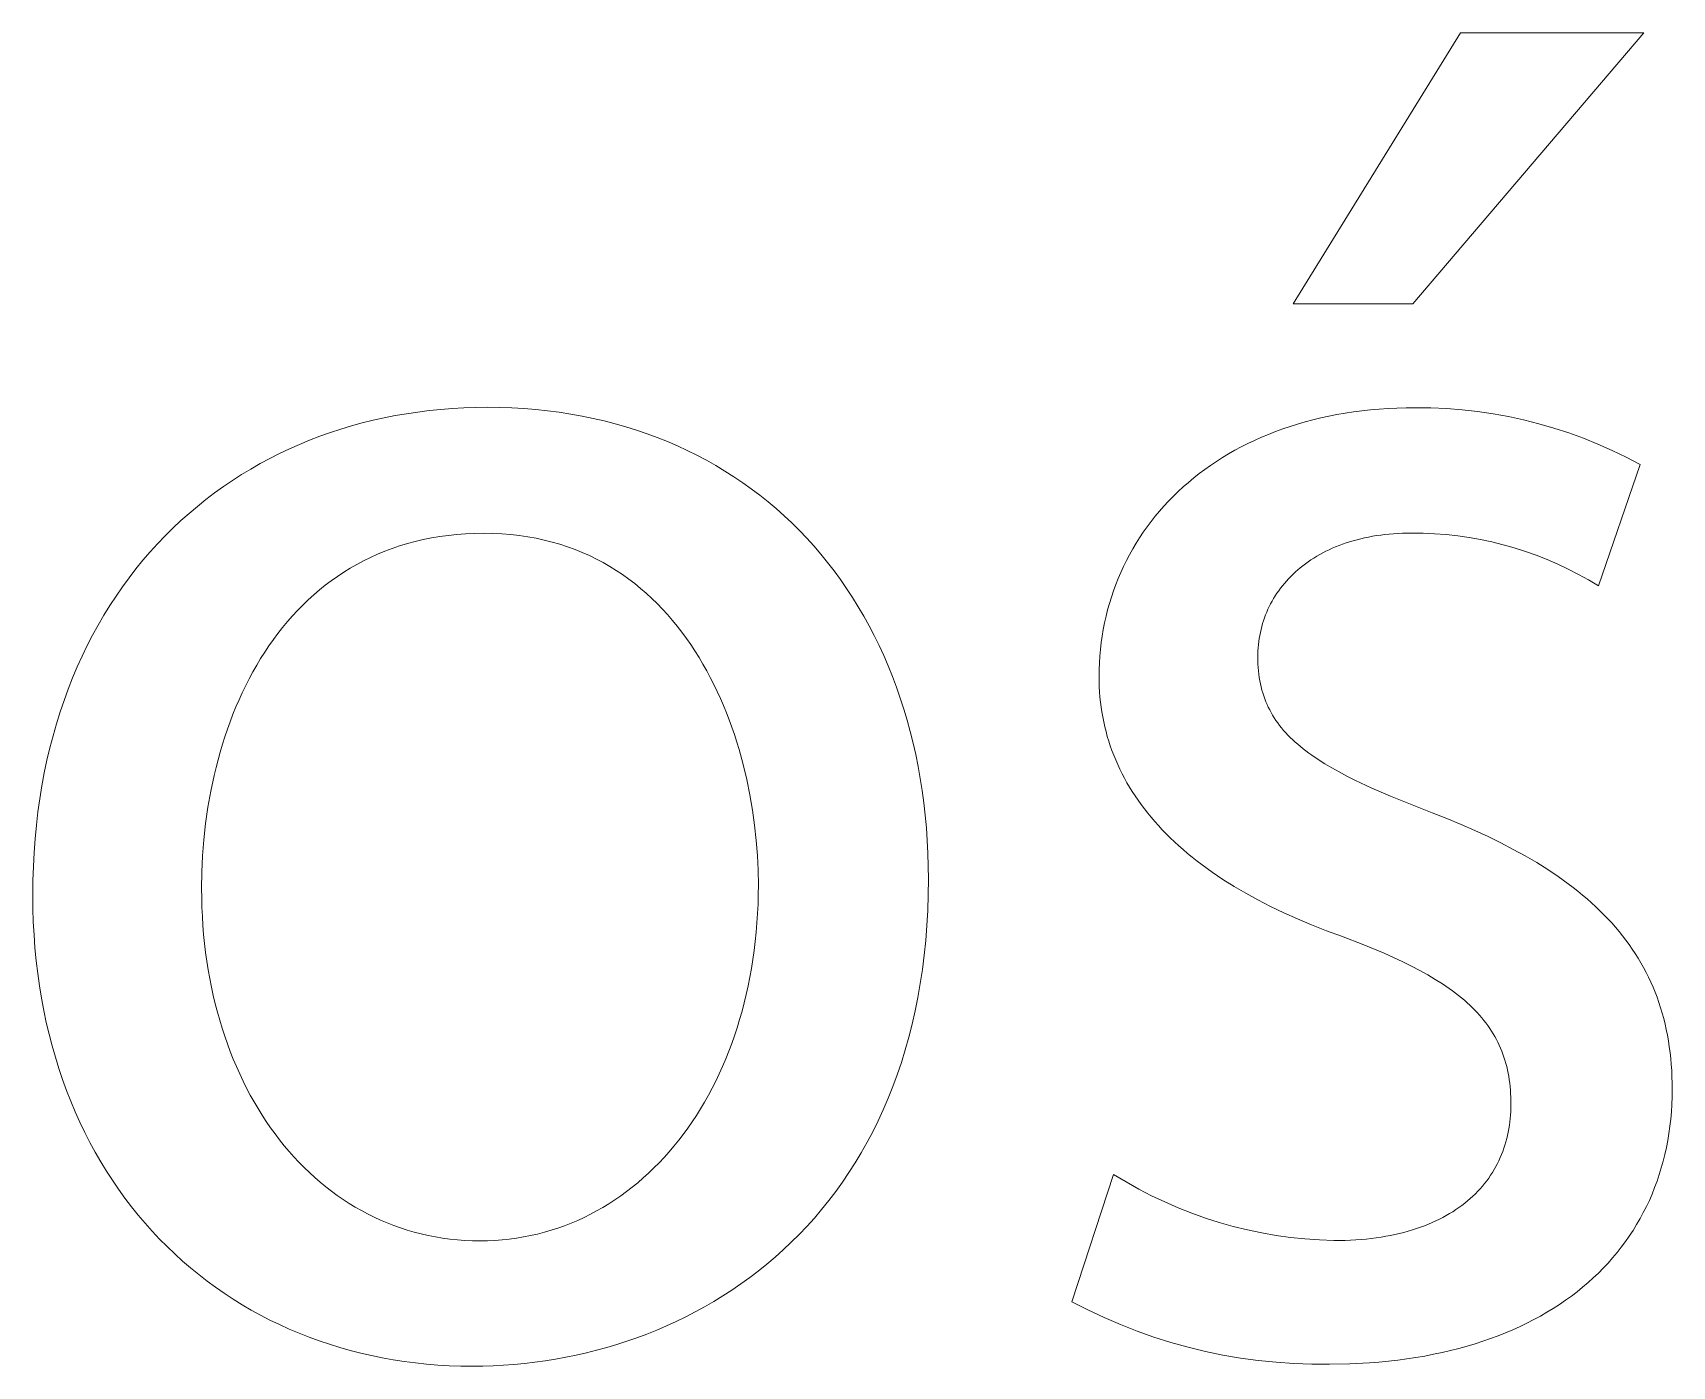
# Model space of a CAD drawing. Header units: millimetres. Extents: x -2163 to 4354, y -841 to 3711.
# Drawn here: x 2717 to 2773.5, y -732.8 to -686.9 of the extents above; entities that cross this region are included whole.
import ezdxf

# ---------------------------------------------------------------- set-up
doc = ezdxf.new("R2010")
doc.units = ezdxf.units.MM
doc.header["$MEASUREMENT"] = 0
doc.layers.add('Domyślny', color=7, linetype='Continuous', true_color=0x000000)

msp = doc.modelspace()

# ---------------------------------------------------------------- linework, layer by layer
at = {"layer": 'Domyślny', "color": 18, "lineweight": 15, "true_color": 0x000000}
for p, q in [((2760.428, -696.237), (2766.2, -686.906)), ((2772.515, -686.906), (2764.551, -696.237)), ((2766.2, -686.906), (2772.515, -686.906)), ((2764.551, -696.237), (2760.428, -696.237)), ((2731.06, -699.877), (2731.459, -699.845)), ((2731.459, -699.845), (2731.861, -699.823)), ((2731.861, -699.823), (2732.266, -699.809)), ((2732.266, -699.809), (2732.674, -699.805)), ((2732.674, -699.805), (2733.097, -699.809)), ((2733.097, -699.809), (2733.515, -699.824)), ((2733.515, -699.824), (2733.929, -699.848)), ((2733.929, -699.848), (2734.339, -699.881)), ((2763.396, -699.866), (2763.7, -699.845)), ((2763.7, -699.845), (2764.009, -699.83)), ((2764.009, -699.83), (2764.321, -699.821)), ((2764.321, -699.821), (2764.638, -699.818)), ((2764.638, -699.818), (2765.176, -699.824)), ((2765.176, -699.824), (2765.714, -699.848)), ((2727.988, -700.447), (2728.36, -700.345)), ((2728.36, -700.345), (2728.735, -700.252)), ((2728.735, -700.252), (2729.113, -700.168)), ((2729.113, -700.168), (2729.496, -700.092)), ((2729.496, -700.092), (2729.882, -700.025)), ((2729.882, -700.025), (2730.271, -699.967)), ((2730.271, -699.967), (2730.664, -699.917)), ((2730.664, -699.917), (2731.06, -699.877)), ((2734.339, -699.881), (2734.744, -699.924)), ((2734.744, -699.924), (2735.144, -699.976)), ((2735.144, -699.976), (2735.54, -700.037)), ((2735.54, -700.037), (2735.931, -700.107)), ((2735.931, -700.107), (2736.316, -700.186)), ((2736.316, -700.186), (2736.697, -700.274)), ((2736.697, -700.274), (2737.073, -700.371)), ((2737.073, -700.371), (2737.444, -700.477)), ((2760.324, -700.465), (2760.581, -700.384)), ((2760.581, -700.384), (2760.844, -700.308)), ((2760.844, -700.308), (2761.11, -700.238)), ((2761.11, -700.238), (2761.381, -700.172)), ((2761.381, -700.172), (2761.656, -700.112)), ((2761.656, -700.112), (2761.936, -700.057)), ((2761.936, -700.057), (2762.22, -700.007)), ((2762.22, -700.007), (2762.507, -699.964)), ((2762.507, -699.964), (2762.8, -699.925)), ((2762.8, -699.925), (2763.096, -699.893)), ((2763.096, -699.893), (2763.396, -699.866)), ((2765.714, -699.848), (2766.25, -699.891)), ((2766.25, -699.891), (2766.785, -699.952)), ((2766.785, -699.952), (2767.318, -700.03)), ((2767.318, -700.03), (2767.847, -700.126)), ((2767.847, -700.126), (2768.373, -700.24)), ((2768.373, -700.24), (2768.895, -700.372)), ((2768.895, -700.372), (2769.412, -700.521)), ((2726.196, -701.084), (2726.545, -700.94)), ((2726.545, -700.94), (2726.9, -700.804)), ((2726.9, -700.804), (2727.258, -700.676)), ((2727.258, -700.676), (2727.621, -700.557)), ((2727.621, -700.557), (2727.988, -700.447)), ((2737.444, -700.477), (2737.809, -700.591)), ((2737.809, -700.591), (2738.169, -700.715)), ((2738.169, -700.715), (2738.524, -700.846)), ((2738.524, -700.846), (2738.874, -700.986)), ((2758.871, -701.054), (2759.101, -700.944)), ((2759.101, -700.944), (2759.337, -700.839)), ((2759.337, -700.839), (2759.577, -700.738)), ((2759.577, -700.738), (2759.821, -700.642)), ((2759.821, -700.642), (2760.07, -700.551)), ((2760.07, -700.551), (2760.324, -700.465)), ((2769.412, -700.521), (2769.924, -700.687)), ((2769.924, -700.687), (2770.43, -700.87)), ((2770.43, -700.87), (2770.93, -701.071)), ((2725.174, -701.567), (2725.51, -701.398)), ((2725.51, -701.398), (2725.85, -701.237)), ((2725.85, -701.237), (2726.196, -701.084)), ((2738.874, -700.986), (2739.218, -701.135)), ((2739.218, -701.135), (2739.556, -701.291)), ((2739.556, -701.291), (2739.889, -701.456)), ((2739.889, -701.456), (2740.216, -701.629)), ((2757.787, -701.67), (2757.994, -701.538)), ((2757.994, -701.538), (2758.206, -701.41)), ((2758.206, -701.41), (2758.423, -701.287)), ((2758.423, -701.287), (2758.644, -701.168)), ((2758.644, -701.168), (2758.871, -701.054)), ((2770.93, -701.071), (2771.423, -701.288)), ((2771.423, -701.288), (2771.908, -701.521)), ((2771.908, -701.521), (2772.385, -701.771)), ((2724.198, -702.125), (2724.518, -701.931)), ((2724.518, -701.931), (2724.844, -701.745)), ((2724.844, -701.745), (2725.174, -701.567)), ((2740.216, -701.629), (2740.537, -701.81)), ((2740.537, -701.81), (2740.853, -701.999)), ((2740.853, -701.999), (2741.162, -702.196)), ((2757.005, -702.239), (2757.193, -702.09)), ((2757.193, -702.09), (2757.386, -701.946)), ((2757.386, -701.946), (2757.584, -701.806)), ((2757.584, -701.806), (2757.787, -701.67)), ((2772.385, -701.771), (2770.952, -705.959)), ((2723.269, -702.755), (2723.573, -702.537)), ((2723.573, -702.537), (2723.883, -702.327)), ((2723.883, -702.327), (2724.198, -702.125)), ((2741.162, -702.196), (2741.466, -702.401)), ((2741.466, -702.401), (2741.763, -702.614)), ((2741.763, -702.614), (2742.055, -702.834)), ((2756.471, -702.706), (2756.644, -702.546)), ((2756.644, -702.546), (2756.822, -702.391)), ((2756.822, -702.391), (2757.005, -702.239)), ((2722.392, -703.458), (2722.678, -703.216)), ((2722.678, -703.216), (2722.971, -702.981)), ((2722.971, -702.981), (2723.269, -702.755)), ((2742.055, -702.834), (2742.34, -703.061)), ((2742.34, -703.061), (2742.619, -703.296)), ((2755.828, -703.38), (2755.981, -703.206)), ((2755.981, -703.206), (2756.139, -703.036)), ((2756.139, -703.036), (2756.303, -702.869)), ((2756.303, -702.869), (2756.471, -702.706)), ((2721.837, -703.966), (2722.111, -703.708)), ((2722.111, -703.708), (2722.392, -703.458)), ((2742.619, -703.296), (2742.891, -703.539)), ((2742.891, -703.539), (2743.157, -703.789)), ((2743.157, -703.789), (2743.417, -704.046)), ((2755.4, -703.92), (2755.538, -703.737)), ((2755.538, -703.737), (2755.68, -703.557)), ((2755.68, -703.557), (2755.828, -703.38)), ((2721.307, -704.505), (2721.569, -704.231)), ((2721.569, -704.231), (2721.837, -703.966)), ((2730.458, -704.36), (2730.182, -704.425)), ((2730.739, -704.304), (2730.458, -704.36)), ((2731.026, -704.256), (2730.739, -704.304)), ((2731.319, -704.216), (2731.026, -704.256)), ((2731.616, -704.185), (2731.319, -704.216)), ((2731.92, -704.163), (2731.616, -704.185)), ((2732.229, -704.149), (2731.92, -704.163)), ((2732.543, -704.145), (2732.229, -704.149)), ((2732.859, -704.149), (2732.543, -704.145)), ((2733.168, -704.164), (2732.859, -704.149)), ((2733.472, -704.188), (2733.168, -704.164)), ((2733.769, -704.222), (2733.472, -704.188)), ((2734.061, -704.265), (2733.769, -704.222)), ((2734.346, -704.316), (2734.061, -704.265)), ((2734.626, -704.377), (2734.346, -704.316)), ((2743.417, -704.046), (2743.67, -704.31)), ((2743.67, -704.31), (2743.916, -704.581)), ((2755.019, -704.489), (2755.141, -704.296)), ((2755.141, -704.296), (2755.268, -704.107)), ((2755.268, -704.107), (2755.4, -703.92)), ((2762.631, -704.364), (2762.502, -704.4)), ((2762.762, -704.331), (2762.631, -704.364)), ((2762.895, -704.301), (2762.762, -704.331)), ((2763.03, -704.273), (2762.895, -704.301)), ((2763.168, -704.247), (2763.03, -704.273)), ((2763.308, -704.224), (2763.168, -704.247)), ((2763.45, -704.204), (2763.308, -704.224)), ((2763.595, -704.186), (2763.45, -704.204)), ((2763.741, -704.171), (2763.595, -704.186)), ((2763.89, -704.158), (2763.741, -704.171)), ((2764.041, -704.149), (2763.89, -704.158)), ((2764.194, -704.142), (2764.041, -704.149)), ((2764.35, -704.137), (2764.194, -704.142)), ((2764.507, -704.136), (2764.35, -704.137)), ((2764.907, -704.14), (2764.507, -704.136)), ((2765.305, -704.158), (2764.907, -704.14)), ((2765.703, -704.189), (2765.305, -704.158)), ((2766.1, -704.232), (2765.703, -704.189)), ((2766.495, -704.289), (2766.1, -704.232)), ((2766.888, -704.359), (2766.495, -704.289)), ((2767.279, -704.442), (2766.888, -704.359)), ((2720.803, -705.075), (2721.052, -704.786)), ((2721.052, -704.786), (2721.307, -704.505)), ((2728.883, -704.864), (2728.64, -704.974)), ((2729.132, -704.761), (2728.883, -704.864)), ((2729.387, -704.665), (2729.132, -704.761)), ((2729.646, -704.577), (2729.387, -704.665)), ((2729.911, -704.497), (2729.646, -704.577)), ((2730.182, -704.425), (2729.911, -704.497)), ((2734.9, -704.446), (2734.626, -704.377)), ((2735.168, -704.523), (2734.9, -704.446)), ((2735.431, -704.609), (2735.168, -704.523)), ((2735.688, -704.703), (2735.431, -704.609)), ((2735.939, -704.805), (2735.688, -704.703)), ((2736.184, -704.914), (2735.939, -704.805)), ((2736.424, -705.031), (2736.184, -704.914)), ((2743.916, -704.581), (2744.156, -704.86)), ((2744.156, -704.86), (2744.389, -705.145)), ((2754.686, -705.084), (2754.792, -704.883)), ((2754.792, -704.883), (2754.903, -704.684)), ((2754.903, -704.684), (2755.019, -704.489)), ((2761.345, -704.876), (2761.242, -704.935)), ((2761.45, -704.819), (2761.345, -704.876)), ((2761.557, -704.764), (2761.45, -704.819)), ((2761.667, -704.711), (2761.557, -704.764)), ((2761.779, -704.66), (2761.667, -704.711)), ((2761.894, -704.611), (2761.779, -704.66)), ((2762.011, -704.564), (2761.894, -704.611)), ((2762.13, -704.52), (2762.011, -704.564)), ((2762.252, -704.477), (2762.13, -704.52)), ((2762.376, -704.437), (2762.252, -704.477)), ((2762.502, -704.4), (2762.376, -704.437)), ((2767.666, -704.538), (2767.279, -704.442)), ((2768.051, -704.647), (2767.666, -704.538)), ((2768.431, -704.768), (2768.051, -704.647)), ((2768.807, -704.902), (2768.431, -704.768)), ((2769.178, -705.048), (2768.807, -704.902)), ((2720.326, -705.675), (2720.561, -705.371)), ((2720.561, -705.371), (2720.803, -705.075)), ((2727.718, -705.483), (2727.501, -705.627)), ((2727.94, -705.345), (2727.718, -705.483)), ((2728.168, -705.215), (2727.94, -705.345)), ((2728.401, -705.091), (2728.168, -705.215)), ((2728.64, -704.974), (2728.401, -705.091)), ((2736.658, -705.155), (2736.424, -705.031)), ((2736.887, -705.286), (2736.658, -705.155)), ((2737.11, -705.424), (2736.887, -705.286)), ((2737.328, -705.569), (2737.11, -705.424)), ((2744.389, -705.145), (2744.615, -705.437)), ((2744.615, -705.437), (2744.834, -705.736)), ((2754.402, -705.702), (2754.491, -705.493)), ((2754.491, -705.493), (2754.586, -705.287)), ((2754.586, -705.287), (2754.686, -705.084)), ((2760.507, -705.476), (2760.427, -705.552)), ((2760.591, -705.403), (2760.507, -705.476)), ((2760.676, -705.33), (2760.591, -705.403)), ((2760.764, -705.26), (2760.676, -705.33)), ((2760.855, -705.191), (2760.764, -705.26)), ((2760.948, -705.125), (2760.855, -705.191)), ((2761.044, -705.06), (2760.948, -705.125)), ((2761.141, -704.997), (2761.044, -705.06)), ((2761.242, -704.935), (2761.141, -704.997)), ((2769.545, -705.207), (2769.178, -705.048)), ((2769.906, -705.377), (2769.545, -705.207)), ((2770.261, -705.559), (2769.906, -705.377)), ((2719.877, -706.306), (2720.098, -705.987)), ((2720.098, -705.987), (2720.326, -705.675)), ((2727.082, -705.933), (2726.88, -706.096)), ((2727.289, -705.777), (2727.082, -705.933)), ((2727.501, -705.627), (2727.289, -705.777)), ((2737.541, -705.72), (2737.328, -705.569)), ((2737.748, -705.878), (2737.541, -705.72)), ((2737.949, -706.042), (2737.748, -705.878)), ((2738.145, -706.211), (2737.949, -706.042)), ((2744.834, -705.736), (2745.046, -706.041)), ((2745.046, -706.041), (2745.251, -706.353)), ((2754.24, -706.127), (2754.318, -705.913)), ((2754.318, -705.913), (2754.402, -705.702)), ((2759.995, -706.038), (2759.932, -706.124)), ((2760.061, -705.953), (2759.995, -706.038)), ((2760.129, -705.87), (2760.061, -705.953)), ((2760.2, -705.788), (2760.129, -705.87)), ((2760.273, -705.708), (2760.2, -705.788)), ((2760.349, -705.629), (2760.273, -705.708)), ((2760.427, -705.552), (2760.349, -705.629)), ((2770.61, -705.753), (2770.261, -705.559)), ((2770.952, -705.959), (2770.61, -705.753)), ((2719.663, -706.632), (2719.877, -706.306)), ((2726.306, -706.617), (2726.125, -706.802)), ((2726.492, -706.438), (2726.306, -706.617)), ((2726.684, -706.264), (2726.492, -706.438)), ((2726.88, -706.096), (2726.684, -706.264)), ((2738.336, -706.387), (2738.145, -706.211)), ((2738.522, -706.568), (2738.336, -706.387)), ((2738.702, -706.755), (2738.522, -706.568)), ((2745.251, -706.353), (2745.449, -706.672)), ((2754.039, -706.781), (2754.101, -706.561)), ((2754.101, -706.561), (2754.168, -706.343)), ((2754.168, -706.343), (2754.24, -706.127)), ((2759.656, -706.574), (2759.609, -706.668)), ((2759.706, -706.482), (2759.656, -706.574)), ((2759.759, -706.39), (2759.706, -706.482)), ((2759.814, -706.3), (2759.759, -706.39)), ((2759.872, -706.211), (2759.814, -706.3)), ((2759.932, -706.124), (2759.872, -706.211)), ((2719.258, -707.308), (2719.457, -706.966)), ((2719.457, -706.966), (2719.663, -706.632)), ((2725.778, -707.188), (2725.612, -707.388)), ((2725.949, -706.993), (2725.778, -707.188)), ((2726.125, -706.802), (2725.949, -706.993)), ((2738.877, -706.947), (2738.702, -706.755)), ((2739.047, -707.144), (2738.877, -706.947)), ((2739.212, -707.345), (2739.047, -707.144)), ((2745.449, -706.672), (2745.64, -706.997)), ((2745.64, -706.997), (2745.823, -707.328)), ((2753.934, -707.227), (2753.984, -707.003)), ((2753.984, -707.003), (2754.039, -706.781)), ((2759.411, -707.154), (2759.38, -707.254)), ((2759.445, -707.055), (2759.411, -707.154)), ((2759.482, -706.957), (2759.445, -707.055)), ((2759.522, -706.859), (2759.482, -706.957)), ((2759.564, -706.763), (2759.522, -706.859)), ((2759.609, -706.668), (2759.564, -706.763)), ((2718.883, -708.012), (2719.067, -707.656)), ((2719.067, -707.656), (2719.258, -707.308)), ((2725.451, -707.594), (2725.295, -707.804)), ((2725.612, -707.388), (2725.451, -707.594)), ((2739.372, -707.552), (2739.212, -707.345)), ((2739.527, -707.763), (2739.372, -707.552)), ((2745.823, -707.328), (2745.999, -707.665)), ((2745.999, -707.665), (2746.168, -708.009)), ((2753.819, -707.911), (2753.851, -707.682)), ((2753.851, -707.682), (2753.89, -707.454)), ((2753.89, -707.454), (2753.934, -707.227)), ((2759.281, -707.664), (2759.263, -707.769)), ((2759.301, -707.56), (2759.281, -707.664)), ((2759.325, -707.458), (2759.301, -707.56)), ((2759.351, -707.355), (2759.325, -707.458)), ((2759.38, -707.254), (2759.351, -707.355)), ((2718.707, -708.376), (2718.883, -708.012)), ((2724.998, -708.237), (2724.857, -708.46)), ((2725.144, -708.018), (2724.998, -708.237)), ((2725.295, -707.804), (2725.144, -708.018)), ((2739.676, -707.978), (2739.527, -707.763)), ((2739.821, -708.197), (2739.676, -707.978)), ((2739.961, -708.42), (2739.821, -708.197)), ((2746.168, -708.009), (2746.329, -708.359)), ((2753.771, -708.376), (2753.792, -708.143)), ((2753.792, -708.143), (2753.819, -707.911)), ((2759.214, -708.302), (2759.213, -708.411)), ((2759.218, -708.194), (2759.214, -708.302)), ((2759.225, -708.087), (2759.218, -708.194)), ((2759.235, -707.98), (2759.225, -708.087)), ((2759.247, -707.874), (2759.235, -707.98)), ((2759.263, -707.769), (2759.247, -707.874)), ((2718.379, -709.124), (2718.539, -708.746)), ((2718.539, -708.746), (2718.707, -708.376)), ((2724.72, -708.687), (2724.589, -708.918)), ((2724.857, -708.46), (2724.72, -708.687)), ((2740.095, -708.647), (2739.961, -708.42)), ((2740.225, -708.877), (2740.095, -708.647)), ((2740.35, -709.111), (2740.225, -708.877)), ((2746.329, -708.359), (2746.482, -708.715)), ((2746.482, -708.715), (2746.628, -709.077)), ((2753.744, -709.083), (2753.747, -708.846)), ((2753.747, -708.846), (2753.756, -708.61)), ((2753.756, -708.61), (2753.771, -708.376)), ((2759.213, -708.411), (2759.214, -708.533)), ((2759.214, -708.533), (2759.218, -708.653)), ((2759.218, -708.653), (2759.225, -708.771)), ((2759.225, -708.771), (2759.235, -708.886)), ((2718.228, -709.509), (2718.379, -709.124)), ((2724.341, -709.392), (2724.225, -709.634)), ((2724.463, -709.153), (2724.341, -709.392)), ((2724.589, -708.918), (2724.463, -709.153)), ((2740.47, -709.348), (2740.35, -709.111)), ((2740.586, -709.588), (2740.47, -709.348)), ((2746.628, -709.077), (2746.766, -709.444)), ((2746.766, -709.444), (2746.896, -709.818)), ((2753.746, -709.26), (2753.744, -709.083)), ((2753.752, -709.436), (2753.746, -709.26)), ((2753.762, -709.61), (2753.752, -709.436)), ((2759.235, -708.886), (2759.248, -709)), ((2759.248, -709), (2759.263, -709.112)), ((2759.263, -709.112), (2759.282, -709.223)), ((2759.282, -709.223), (2759.303, -709.331)), ((2759.303, -709.331), (2759.327, -709.437)), ((2759.327, -709.437), (2759.354, -709.542)), ((2717.949, -710.299), (2718.084, -709.9)), ((2718.084, -709.9), (2718.228, -709.509)), ((2724.113, -709.879), (2724.006, -710.127)), ((2724.225, -709.634), (2724.113, -709.879)), ((2740.696, -709.831), (2740.586, -709.588)), ((2740.802, -710.076), (2740.696, -709.831)), ((2746.896, -709.818), (2747.018, -710.197)), ((2753.776, -709.784), (2753.762, -709.61)), ((2753.793, -709.957), (2753.776, -709.784)), ((2753.815, -710.128), (2753.793, -709.957)), ((2759.354, -709.542), (2759.383, -709.645)), ((2759.383, -709.645), (2759.416, -709.747)), ((2759.416, -709.747), (2759.451, -709.846)), ((2759.451, -709.846), (2759.49, -709.944)), ((2759.49, -709.944), (2759.531, -710.041)), ((2717.823, -710.705), (2717.949, -710.299)), ((2723.903, -710.379), (2723.806, -710.634)), ((2724.006, -710.127), (2723.903, -710.379)), ((2740.903, -710.324), (2740.802, -710.076)), ((2740.999, -710.574), (2740.903, -710.324)), ((2741.091, -710.826), (2740.999, -710.574)), ((2747.018, -710.197), (2747.133, -710.582)), ((2753.841, -710.299), (2753.815, -710.128)), ((2753.87, -710.469), (2753.841, -710.299)), ((2753.904, -710.638), (2753.87, -710.469)), ((2759.531, -710.041), (2759.575, -710.136)), ((2759.575, -710.136), (2759.622, -710.23)), ((2759.622, -710.23), (2759.672, -710.322)), ((2759.672, -710.322), (2759.725, -710.413)), ((2759.725, -710.413), (2759.781, -710.503)), ((2759.781, -710.503), (2759.839, -710.591)), ((2717.595, -711.538), (2717.705, -711.118)), ((2717.705, -711.118), (2717.823, -710.705)), ((2723.713, -710.891), (2723.625, -711.151)), ((2723.806, -710.634), (2723.713, -710.891)), ((2741.178, -711.079), (2741.091, -710.826)), ((2741.261, -711.335), (2741.178, -711.079)), ((2747.133, -710.582), (2747.239, -710.972)), ((2747.239, -710.972), (2747.337, -711.368)), ((2753.941, -710.805), (2753.904, -710.638)), ((2753.983, -710.972), (2753.941, -710.805)), ((2754.028, -711.138), (2753.983, -710.972)), ((2754.078, -711.302), (2754.028, -711.138)), ((2759.839, -710.591), (2759.901, -710.678)), ((2759.901, -710.678), (2759.966, -710.764)), ((2759.966, -710.764), (2760.033, -710.849)), ((2760.033, -710.849), (2760.104, -710.932)), ((2760.104, -710.932), (2760.177, -711.015)), ((2760.177, -711.015), (2760.253, -711.096)), ((2760.253, -711.096), (2760.333, -711.177)), ((2717.495, -711.964), (2717.595, -711.538)), ((2723.463, -711.678), (2723.389, -711.944)), ((2723.542, -711.413), (2723.463, -711.678)), ((2723.625, -711.151), (2723.542, -711.413)), ((2741.339, -711.592), (2741.261, -711.335)), ((2741.481, -712.109), (2741.339, -711.592)), ((2747.337, -711.368), (2747.428, -711.769)), ((2754.131, -711.466), (2754.078, -711.302)), ((2754.189, -711.628), (2754.131, -711.466)), ((2754.25, -711.79), (2754.189, -711.628)), ((2760.333, -711.177), (2760.415, -711.256)), ((2760.415, -711.256), (2760.501, -711.335)), ((2760.501, -711.335), (2760.589, -711.412)), ((2760.589, -711.412), (2760.68, -711.489)), ((2760.68, -711.489), (2760.774, -711.566)), ((2760.774, -711.566), (2760.872, -711.641)), ((2760.872, -711.641), (2760.972, -711.716)), ((2717.404, -712.398), (2717.495, -711.964)), ((2723.319, -712.213), (2723.255, -712.484)), ((2723.389, -711.944), (2723.319, -712.213)), ((2741.606, -712.63), (2741.481, -712.109)), ((2747.428, -711.769), (2747.509, -712.175)), ((2747.509, -712.175), (2747.583, -712.587)), ((2754.316, -711.95), (2754.25, -711.79)), ((2754.385, -712.109), (2754.316, -711.95)), ((2754.459, -712.267), (2754.385, -712.109)), ((2754.537, -712.424), (2754.459, -712.267)), ((2760.972, -711.716), (2761.076, -711.79)), ((2761.076, -711.79), (2761.291, -711.936)), ((2761.291, -711.936), (2761.519, -712.08)), ((2761.519, -712.08), (2761.76, -712.223)), ((2761.76, -712.223), (2762.012, -712.364)), ((2717.249, -713.285), (2717.322, -712.838)), ((2717.322, -712.838), (2717.404, -712.398)), ((2723.255, -712.484), (2723.139, -713.03)), ((2741.714, -713.153), (2741.606, -712.63)), ((2747.583, -712.587), (2747.648, -713.004)), ((2754.619, -712.579), (2754.537, -712.424)), ((2754.705, -712.734), (2754.619, -712.579)), ((2754.795, -712.887), (2754.705, -712.734)), ((2762.012, -712.364), (2762.277, -712.504)), ((2762.277, -712.504), (2762.554, -712.643)), ((2762.554, -712.643), (2763.146, -712.921)), ((2717.185, -713.739), (2717.249, -713.285)), ((2723.139, -713.03), (2723.041, -713.582)), ((2741.804, -713.677), (2741.714, -713.153)), ((2747.648, -713.004), (2747.705, -713.426)), ((2754.889, -713.039), (2754.795, -712.887)), ((2754.987, -713.19), (2754.889, -713.039)), ((2755.089, -713.34), (2754.987, -713.19)), ((2755.195, -713.489), (2755.089, -713.34)), ((2763.146, -712.921), (2763.788, -713.199)), ((2763.788, -713.199), (2765.224, -713.771)), ((2717.131, -714.2), (2717.185, -713.739)), ((2723.041, -713.582), (2722.962, -714.138)), ((2741.877, -714.2), (2741.804, -713.677)), ((2747.705, -713.426), (2747.753, -713.852)), ((2747.753, -713.852), (2747.793, -714.284)), ((2755.306, -713.636), (2755.195, -713.489)), ((2755.421, -713.782), (2755.306, -713.636)), ((2755.539, -713.927), (2755.421, -713.782)), ((2755.662, -714.07), (2755.539, -713.927)), ((2765.224, -713.771), (2765.728, -713.97)), ((2717.086, -714.667), (2717.131, -714.2)), ((2722.962, -714.138), (2722.9, -714.697)), ((2741.933, -714.721), (2741.877, -714.2)), ((2747.793, -714.284), (2747.824, -714.72)), ((2755.79, -714.213), (2755.662, -714.07)), ((2755.921, -714.354), (2755.79, -714.213)), ((2756.056, -714.493), (2755.921, -714.354)), ((2756.196, -714.632), (2756.056, -714.493)), ((2765.728, -713.97), (2766.218, -714.173)), ((2766.218, -714.173), (2766.691, -714.38)), ((2766.691, -714.38), (2767.149, -714.592)), ((2717.052, -715.14), (2717.086, -714.667)), ((2722.9, -714.697), (2722.857, -715.259)), ((2741.973, -715.237), (2741.933, -714.721)), ((2747.824, -714.72), (2747.846, -715.162)), ((2756.34, -714.769), (2756.196, -714.632)), ((2756.488, -714.905), (2756.34, -714.769)), ((2756.64, -715.039), (2756.488, -714.905)), ((2756.796, -715.172), (2756.64, -715.039)), ((2767.149, -714.592), (2767.591, -714.808)), ((2767.591, -714.808), (2768.017, -715.03)), ((2768.017, -715.03), (2768.428, -715.256)), ((2717.011, -716.107), (2717.026, -715.62)), ((2717.026, -715.62), (2717.052, -715.14)), ((2722.857, -715.259), (2722.831, -715.821)), ((2741.997, -715.749), (2741.973, -715.237)), ((2747.846, -715.162), (2747.859, -715.607)), ((2747.859, -715.607), (2747.864, -716.058)), ((2756.957, -715.304), (2756.796, -715.172)), ((2757.122, -715.434), (2756.957, -715.304)), ((2757.291, -715.563), (2757.122, -715.434)), ((2757.642, -715.817), (2757.291, -715.563)), ((2768.428, -715.256), (2768.822, -715.488)), ((2768.822, -715.488), (2769.201, -715.725)), ((2717.006, -716.6), (2717.011, -716.107)), ((2722.831, -715.821), (2722.822, -716.383)), ((2742.005, -716.253), (2741.997, -715.749)), ((2747.864, -716.058), (2747.858, -716.6)), ((2758.01, -716.064), (2757.642, -715.817)), ((2758.395, -716.306), (2758.01, -716.064)), ((2769.201, -715.725), (2769.564, -715.969)), ((2769.564, -715.969), (2769.911, -716.218)), ((2769.911, -716.218), (2770.079, -716.345)), ((2717.011, -717.064), (2717.006, -716.6)), ((2722.822, -716.383), (2722.825, -716.706)), ((2722.825, -716.706), (2722.833, -717.025)), ((2741.993, -716.915), (2742.002, -716.585)), ((2742.002, -716.585), (2742.005, -716.253)), ((2747.858, -716.6), (2747.84, -717.133)), ((2758.797, -716.543), (2758.395, -716.306)), ((2759.217, -716.773), (2758.797, -716.543)), ((2759.653, -716.997), (2759.217, -716.773)), ((2770.079, -716.345), (2770.243, -716.474)), ((2770.243, -716.474), (2770.402, -716.604)), ((2770.402, -716.604), (2770.558, -716.736)), ((2770.558, -716.736), (2770.71, -716.87)), ((2717.025, -717.523), (2717.011, -717.064)), ((2722.833, -717.025), (2722.848, -717.342)), ((2722.848, -717.342), (2722.868, -717.657)), ((2741.957, -717.564), (2741.978, -717.241)), ((2741.978, -717.241), (2741.993, -716.915)), ((2747.84, -717.133), (2747.811, -717.656)), ((2760.107, -717.215), (2759.653, -716.997)), ((2760.579, -717.427), (2760.107, -717.215)), ((2770.71, -716.87), (2770.857, -717.006)), ((2770.857, -717.006), (2771.001, -717.143)), ((2771.001, -717.143), (2771.141, -717.282)), ((2771.141, -717.282), (2771.276, -717.423)), ((2717.049, -717.976), (2717.025, -717.523)), ((2722.868, -717.657), (2722.893, -717.968)), ((2741.898, -718.2), (2741.93, -717.884)), ((2741.93, -717.884), (2741.957, -717.564)), ((2747.811, -717.656), (2747.771, -718.17)), ((2761.068, -717.632), (2760.579, -717.427)), ((2761.575, -717.831), (2761.068, -717.632)), ((2762.099, -718.024), (2761.575, -717.831)), ((2771.276, -717.423), (2771.408, -717.565)), ((2771.408, -717.565), (2771.536, -717.71)), ((2771.536, -717.71), (2771.659, -717.857)), ((2771.659, -717.857), (2771.779, -718.005)), ((2717.082, -718.424), (2717.049, -717.976)), ((2717.125, -718.866), (2717.082, -718.424)), ((2722.893, -717.968), (2722.925, -718.277)), ((2722.925, -718.277), (2722.961, -718.583)), ((2741.86, -718.514), (2741.898, -718.2)), ((2747.771, -718.17), (2747.719, -718.674)), ((2762.862, -718.316), (2762.099, -718.024)), ((2763.564, -718.609), (2762.862, -718.316)), ((2771.779, -718.005), (2771.895, -718.156)), ((2771.895, -718.156), (2772.006, -718.308)), ((2772.006, -718.308), (2772.114, -718.463)), ((2772.114, -718.463), (2772.218, -718.619)), ((2717.176, -719.302), (2717.125, -718.866)), ((2722.961, -718.583), (2723.004, -718.886)), ((2723.004, -718.886), (2723.051, -719.185)), ((2741.768, -719.13), (2741.817, -718.823)), ((2741.817, -718.823), (2741.86, -718.514)), ((2747.719, -718.674), (2747.657, -719.169)), ((2763.894, -718.756), (2763.564, -718.609)), ((2764.209, -718.904), (2763.894, -718.756)), ((2764.509, -719.053), (2764.209, -718.904)), ((2772.218, -718.619), (2772.317, -718.778)), ((2772.317, -718.778), (2772.413, -718.939)), ((2772.413, -718.939), (2772.504, -719.102)), ((2717.237, -719.733), (2717.176, -719.302)), ((2723.051, -719.185), (2723.104, -719.482)), ((2723.104, -719.482), (2723.162, -719.775)), ((2741.653, -719.732), (2741.713, -719.433)), ((2741.713, -719.433), (2741.768, -719.13)), ((2747.657, -719.169), (2747.584, -719.654)), ((2764.796, -719.204), (2764.509, -719.053)), ((2765.069, -719.356), (2764.796, -719.204)), ((2765.328, -719.509), (2765.069, -719.356)), ((2765.573, -719.665), (2765.328, -719.509)), ((2772.504, -719.102), (2772.592, -719.267)), ((2772.592, -719.267), (2772.675, -719.434)), ((2772.675, -719.434), (2772.755, -719.604)), ((2772.755, -719.604), (2772.83, -719.776)), ((2717.306, -720.157), (2717.237, -719.733)), ((2717.385, -720.576), (2717.306, -720.157)), ((2723.162, -719.775), (2723.225, -720.065)), ((2723.225, -720.065), (2723.294, -720.352)), ((2741.518, -720.319), (2741.588, -720.028)), ((2741.588, -720.028), (2741.653, -719.732)), ((2747.501, -720.13), (2747.407, -720.597)), ((2747.584, -719.654), (2747.501, -720.13)), ((2765.805, -719.823), (2765.573, -719.665)), ((2765.916, -719.903), (2765.805, -719.823)), ((2766.024, -719.983), (2765.916, -719.903)), ((2766.129, -720.064), (2766.024, -719.983)), ((2766.23, -720.146), (2766.129, -720.064)), ((2766.329, -720.229), (2766.23, -720.146)), ((2772.83, -719.776), (2772.901, -719.95)), ((2772.901, -719.95), (2772.968, -720.127)), ((2772.968, -720.127), (2773.032, -720.306)), ((2717.472, -720.989), (2717.385, -720.576)), ((2723.294, -720.352), (2723.368, -720.635)), ((2723.368, -720.635), (2723.446, -720.914)), ((2741.361, -720.891), (2741.442, -720.607)), ((2741.442, -720.607), (2741.518, -720.319)), ((2747.407, -720.597), (2747.303, -721.054)), ((2766.424, -720.312), (2766.329, -720.229)), ((2766.515, -720.396), (2766.424, -720.312)), ((2766.604, -720.481), (2766.515, -720.396)), ((2766.69, -720.567), (2766.604, -720.481)), ((2766.773, -720.654), (2766.69, -720.567)), ((2766.852, -720.742), (2766.773, -720.654)), ((2766.929, -720.83), (2766.852, -720.742)), ((2773.032, -720.306), (2773.091, -720.487)), ((2773.091, -720.487), (2773.146, -720.671)), ((2773.146, -720.671), (2773.197, -720.858)), ((2717.567, -721.396), (2717.472, -720.989)), ((2723.446, -720.914), (2723.53, -721.19)), ((2723.53, -721.19), (2723.619, -721.462)), ((2741.184, -721.448), (2741.275, -721.172)), ((2741.275, -721.172), (2741.361, -720.891)), ((2747.303, -721.054), (2747.19, -721.502)), ((2767.002, -720.92), (2766.929, -720.83)), ((2767.073, -721.011), (2767.002, -720.92)), ((2767.14, -721.102), (2767.073, -721.011)), ((2767.205, -721.195), (2767.14, -721.102)), ((2767.267, -721.289), (2767.205, -721.195)), ((2767.325, -721.384), (2767.267, -721.289)), ((2773.197, -720.858), (2773.244, -721.046)), ((2773.244, -721.046), (2773.287, -721.238)), ((2773.287, -721.238), (2773.326, -721.432)), ((2717.671, -721.797), (2717.567, -721.396)), ((2717.784, -722.192), (2717.671, -721.797)), ((2723.619, -721.462), (2723.713, -721.73)), ((2723.713, -721.73), (2723.811, -721.994)), ((2740.987, -721.987), (2741.088, -721.719)), ((2741.088, -721.719), (2741.184, -721.448)), ((2747.19, -721.502), (2747.066, -721.941)), ((2767.381, -721.48), (2767.325, -721.384)), ((2767.434, -721.577), (2767.381, -721.48)), ((2767.485, -721.676), (2767.434, -721.577)), ((2767.532, -721.775), (2767.485, -721.676)), ((2767.577, -721.876), (2767.532, -721.775)), ((2767.619, -721.979), (2767.577, -721.876)), ((2773.326, -721.432), (2773.36, -721.628)), ((2773.36, -721.628), (2773.391, -721.827)), ((2773.391, -721.827), (2773.418, -722.029)), ((2717.905, -722.58), (2717.784, -722.192)), ((2723.811, -721.994), (2723.914, -722.254)), ((2723.914, -722.254), (2724.023, -722.511)), ((2740.771, -722.51), (2740.881, -722.251)), ((2740.881, -722.251), (2740.987, -721.987)), ((2746.934, -722.371), (2746.791, -722.791)), ((2747.066, -721.941), (2746.934, -722.371)), ((2767.658, -722.082), (2767.619, -721.979)), ((2767.695, -722.187), (2767.658, -722.082)), ((2767.729, -722.294), (2767.695, -722.187)), ((2767.76, -722.402), (2767.729, -722.294)), ((2767.789, -722.511), (2767.76, -722.402)), ((2773.418, -722.029), (2773.44, -722.233)), ((2773.44, -722.233), (2773.458, -722.441)), ((2773.458, -722.441), (2773.473, -722.651)), ((2718.034, -722.962), (2717.905, -722.58)), ((2718.171, -723.338), (2718.034, -722.962)), ((2724.023, -722.511), (2724.135, -722.763)), ((2724.135, -722.763), (2724.253, -723.01)), ((2740.536, -723.015), (2740.656, -722.764)), ((2740.656, -722.764), (2740.771, -722.51)), ((2746.791, -722.791), (2746.64, -723.202)), ((2767.815, -722.622), (2767.789, -722.511)), ((2767.838, -722.734), (2767.815, -722.622)), ((2767.859, -722.848), (2767.838, -722.734)), ((2767.877, -722.963), (2767.859, -722.848)), ((2767.893, -723.08), (2767.877, -722.963)), ((2773.473, -722.651), (2773.483, -722.863)), ((2773.483, -722.863), (2773.489, -723.079)), ((2718.316, -723.708), (2718.171, -723.338)), ((2724.253, -723.01), (2724.375, -723.254)), ((2724.375, -723.254), (2724.501, -723.493)), ((2724.501, -723.493), (2724.632, -723.728)), ((2740.15, -723.738), (2740.283, -723.501)), ((2740.283, -723.501), (2740.412, -723.26)), ((2740.412, -723.26), (2740.536, -723.015)), ((2746.64, -723.202), (2746.48, -723.604)), ((2767.906, -723.199), (2767.893, -723.08)), ((2767.917, -723.319), (2767.906, -723.199)), ((2767.925, -723.441), (2767.917, -723.319)), ((2767.931, -723.565), (2767.925, -723.441)), ((2767.935, -723.69), (2767.931, -723.565)), ((2773.488, -723.556), (2773.479, -723.813)), ((2773.491, -723.297), (2773.488, -723.556)), ((2773.489, -723.079), (2773.491, -723.297)), ((2718.468, -724.071), (2718.316, -723.708)), ((2718.629, -724.428), (2718.468, -724.071)), ((2724.632, -723.728), (2724.768, -723.958)), ((2724.768, -723.958), (2724.908, -724.183)), ((2739.87, -724.196), (2740.012, -723.969)), ((2740.012, -723.969), (2740.15, -723.738)), ((2746.311, -723.997), (2746.134, -724.381)), ((2746.48, -723.604), (2746.311, -723.997)), ((2767.923, -724.18), (2767.93, -724.06)), ((2767.93, -724.06), (2767.935, -723.939)), ((2767.936, -723.818), (2767.935, -723.69)), ((2767.935, -723.939), (2767.936, -723.818)), ((2773.463, -724.067), (2773.441, -724.319)), ((2773.479, -723.813), (2773.463, -724.067)), ((2718.797, -724.779), (2718.629, -724.428)), ((2724.908, -724.183), (2725.052, -724.403)), ((2725.052, -724.403), (2725.2, -724.619)), ((2725.2, -724.619), (2725.353, -724.83)), ((2739.418, -724.846), (2739.573, -724.634)), ((2739.573, -724.634), (2739.723, -724.417)), ((2739.723, -724.417), (2739.87, -724.196)), ((2746.134, -724.381), (2745.948, -724.756)), ((2767.844, -724.767), (2767.866, -724.651)), ((2767.866, -724.651), (2767.884, -724.535)), ((2767.884, -724.535), (2767.9, -724.418)), ((2767.9, -724.418), (2767.913, -724.299)), ((2767.913, -724.299), (2767.923, -724.18)), ((2773.413, -724.568), (2773.379, -724.814)), ((2773.441, -724.319), (2773.413, -724.568)), ((2718.973, -725.122), (2718.797, -724.779)), ((2719.156, -725.459), (2718.973, -725.122)), ((2725.353, -724.83), (2725.51, -725.036)), ((2725.51, -725.036), (2725.671, -725.237)), ((2725.671, -725.237), (2725.836, -725.433)), ((2738.93, -725.45), (2739.097, -725.254)), ((2739.097, -725.254), (2739.26, -725.052)), ((2739.26, -725.052), (2739.418, -724.846)), ((2745.754, -725.121), (2745.552, -725.478)), ((2745.948, -724.756), (2745.754, -725.121)), ((2767.692, -725.327), (2767.729, -725.217)), ((2767.729, -725.217), (2767.762, -725.106)), ((2767.762, -725.106), (2767.792, -724.994)), ((2767.792, -724.994), (2767.82, -724.881)), ((2767.82, -724.881), (2767.844, -724.767)), ((2773.338, -725.058), (2773.292, -725.298)), ((2773.379, -724.814), (2773.338, -725.058)), ((2719.347, -725.79), (2719.156, -725.459)), ((2719.544, -726.113), (2719.347, -725.79)), ((2725.836, -725.433), (2726.005, -725.623)), ((2726.005, -725.623), (2726.178, -725.809)), ((2726.178, -725.809), (2726.355, -725.988)), ((2738.407, -726.005), (2738.585, -725.826)), ((2738.585, -725.826), (2738.76, -725.64)), ((2738.76, -725.64), (2738.93, -725.45)), ((2745.342, -725.826), (2745.125, -726.165)), ((2745.552, -725.478), (2745.342, -725.826)), ((2767.467, -725.856), (2767.518, -725.753)), ((2767.518, -725.753), (2767.566, -725.649)), ((2767.566, -725.649), (2767.611, -725.543)), ((2767.611, -725.543), (2767.653, -725.435)), ((2767.653, -725.435), (2767.692, -725.327)), ((2773.181, -725.772), (2773.116, -726.004)), ((2773.239, -725.536), (2773.181, -725.772)), ((2773.292, -725.298), (2773.239, -725.536)), ((2719.749, -726.43), (2719.544, -726.113)), ((2726.355, -725.988), (2726.536, -726.163)), ((2726.536, -726.163), (2726.72, -726.332)), ((2726.72, -726.332), (2726.909, -726.495)), ((2737.851, -726.511), (2738.04, -726.348)), ((2738.04, -726.348), (2738.225, -726.18)), ((2738.225, -726.18), (2738.407, -726.005)), ((2745.125, -726.165), (2744.901, -726.496)), ((2752.811, -730.61), (2754.243, -726.226)), ((2754.243, -726.226), (2754.673, -726.486)), ((2767.1, -726.445), (2767.168, -726.351)), ((2767.168, -726.351), (2767.234, -726.255)), ((2767.234, -726.255), (2767.297, -726.158)), ((2767.297, -726.158), (2767.357, -726.059)), ((2767.357, -726.059), (2767.413, -725.958)), ((2767.413, -725.958), (2767.467, -725.856)), ((2773.045, -726.233), (2772.969, -726.459)), ((2773.116, -726.004), (2773.045, -726.233)), ((2719.961, -726.74), (2719.749, -726.43)), ((2720.18, -727.043), (2719.961, -726.74)), ((2726.909, -726.495), (2727.101, -726.653)), ((2727.101, -726.653), (2727.296, -726.804)), ((2727.296, -726.804), (2727.496, -726.95)), ((2727.496, -726.95), (2727.698, -727.09)), ((2737.264, -726.964), (2737.463, -726.819)), ((2737.463, -726.819), (2737.659, -726.668)), ((2737.659, -726.668), (2737.851, -726.511)), ((2744.669, -726.817), (2744.431, -727.13)), ((2744.901, -726.496), (2744.669, -726.817)), ((2754.673, -726.486), (2755.11, -726.731)), ((2755.11, -726.731), (2755.556, -726.961)), ((2755.556, -726.961), (2756.009, -727.176)), ((2766.624, -726.975), (2766.711, -726.891)), ((2766.711, -726.891), (2766.795, -726.806)), ((2766.795, -726.806), (2766.875, -726.718)), ((2766.875, -726.718), (2766.953, -726.629)), ((2766.953, -726.629), (2767.028, -726.538)), ((2767.028, -726.538), (2767.1, -726.445)), ((2772.797, -726.902), (2772.703, -727.119)), ((2772.886, -726.682), (2772.797, -726.902)), ((2772.969, -726.459), (2772.886, -726.682)), ((2720.405, -727.339), (2720.18, -727.043)), ((2720.638, -727.628), (2720.405, -727.339)), ((2727.698, -727.09), (2727.905, -727.224)), ((2727.905, -727.224), (2728.114, -727.352)), ((2728.114, -727.352), (2728.327, -727.473)), ((2728.327, -727.473), (2728.544, -727.589)), ((2736.219, -727.599), (2736.434, -727.484)), ((2736.434, -727.484), (2736.646, -727.364)), ((2736.646, -727.364), (2736.855, -727.237)), ((2736.855, -727.237), (2737.061, -727.104)), ((2737.061, -727.104), (2737.264, -726.964)), ((2744.185, -727.434), (2743.934, -727.729)), ((2744.431, -727.13), (2744.185, -727.434)), ((2756.009, -727.176), (2756.469, -727.376)), ((2756.469, -727.376), (2756.936, -727.56)), ((2765.821, -727.578), (2765.932, -727.51)), ((2765.932, -727.51), (2766.04, -727.44)), ((2766.04, -727.44), (2766.145, -727.367)), ((2766.145, -727.367), (2766.247, -727.293)), ((2766.247, -727.293), (2766.346, -727.216)), ((2766.346, -727.216), (2766.441, -727.138)), ((2766.441, -727.138), (2766.534, -727.058)), ((2766.534, -727.058), (2766.624, -726.975)), ((2772.602, -727.332), (2772.496, -727.543)), ((2772.703, -727.119), (2772.602, -727.332)), ((2720.876, -727.909), (2720.638, -727.628)), ((2721.122, -728.184), (2720.876, -727.909)), ((2728.544, -727.589), (2728.763, -727.698)), ((2728.763, -727.698), (2728.986, -727.8)), ((2728.986, -727.8), (2729.212, -727.896)), ((2729.212, -727.896), (2729.441, -727.985)), ((2729.441, -727.985), (2729.673, -728.068)), ((2729.673, -728.068), (2729.908, -728.144)), ((2734.867, -728.149), (2735.1, -728.074)), ((2735.1, -728.074), (2735.329, -727.992)), ((2735.329, -727.992), (2735.556, -727.904)), ((2735.556, -727.904), (2735.78, -727.808)), ((2735.78, -727.808), (2736.001, -727.707)), ((2736.001, -727.707), (2736.219, -727.599)), ((2743.675, -728.015), (2743.411, -728.293)), ((2743.934, -727.729), (2743.675, -728.015)), ((2756.936, -727.56), (2757.409, -727.728)), ((2757.409, -727.728), (2757.887, -727.88)), ((2757.887, -727.88), (2758.369, -728.016)), ((2758.369, -728.016), (2758.856, -728.136)), ((2764.682, -728.093), (2764.821, -728.045)), ((2764.821, -728.045), (2764.956, -727.995)), ((2764.956, -727.995), (2765.089, -727.942)), ((2765.089, -727.942), (2765.219, -727.887)), ((2765.219, -727.887), (2765.345, -727.83)), ((2765.345, -727.83), (2765.469, -727.77)), ((2765.469, -727.77), (2765.589, -727.708)), ((2765.589, -727.708), (2765.706, -727.644)), ((2765.706, -727.644), (2765.821, -727.578)), ((2772.266, -727.953), (2772.142, -728.153)), ((2772.384, -727.749), (2772.266, -727.953)), ((2772.496, -727.543), (2772.384, -727.749)), ((2721.373, -728.451), (2721.122, -728.184)), ((2721.631, -728.711), (2721.373, -728.451)), ((2729.908, -728.144), (2730.147, -728.213)), ((2730.147, -728.213), (2730.387, -728.275)), ((2730.387, -728.275), (2730.631, -728.331)), ((2730.631, -728.331), (2730.878, -728.379)), ((2730.878, -728.379), (2731.127, -728.42)), ((2731.127, -728.42), (2731.379, -728.453)), ((2731.379, -728.453), (2731.634, -728.479)), ((2731.634, -728.479), (2731.891, -728.498)), ((2731.891, -728.498), (2732.151, -728.51)), ((2732.151, -728.51), (2732.413, -728.514)), ((2732.413, -728.514), (2732.669, -728.51)), ((2732.669, -728.51), (2732.922, -728.499)), ((2732.922, -728.499), (2733.173, -728.48)), ((2733.173, -728.48), (2733.422, -728.454)), ((2733.422, -728.454), (2733.669, -728.421)), ((2733.669, -728.421), (2733.913, -728.381)), ((2733.913, -728.381), (2734.156, -728.333)), ((2734.156, -728.333), (2734.395, -728.279)), ((2734.395, -728.279), (2734.633, -728.217)), ((2734.633, -728.217), (2734.867, -728.149)), ((2743.141, -728.562), (2742.864, -728.823)), ((2743.411, -728.293), (2743.141, -728.562)), ((2758.856, -728.136), (2759.347, -728.239)), ((2759.347, -728.239), (2759.841, -728.326)), ((2759.841, -728.326), (2760.338, -728.396)), ((2760.338, -728.396), (2760.837, -728.449)), ((2760.837, -728.449), (2761.337, -728.485)), ((2761.337, -728.485), (2761.838, -728.505)), ((2761.838, -728.505), (2762.221, -728.499)), ((2762.221, -728.499), (2762.59, -728.481)), ((2762.59, -728.481), (2762.77, -728.467)), ((2762.77, -728.467), (2762.946, -728.451)), ((2762.946, -728.451), (2763.12, -728.432)), ((2763.12, -728.432), (2763.29, -728.41)), ((2763.29, -728.41), (2763.458, -728.386)), ((2763.458, -728.386), (2763.622, -728.358)), ((2763.622, -728.358), (2763.782, -728.328)), ((2763.782, -728.328), (2763.94, -728.295)), ((2763.94, -728.295), (2764.095, -728.26)), ((2764.095, -728.26), (2764.246, -728.222)), ((2764.246, -728.222), (2764.395, -728.182)), ((2764.395, -728.182), (2764.54, -728.139)), ((2764.54, -728.139), (2764.682, -728.093)), ((2771.877, -728.542), (2771.736, -728.732)), ((2772.012, -728.349), (2771.877, -728.542)), ((2772.142, -728.153), (2772.012, -728.349)), ((2721.895, -728.964), (2721.631, -728.711)), ((2722.166, -729.209), (2721.895, -728.964)), ((2722.442, -729.447), (2722.166, -729.209)), ((2742.583, -729.075), (2742.296, -729.318)), ((2742.864, -728.823), (2742.583, -729.075)), ((2771.437, -729.099), (2771.279, -729.278)), ((2771.589, -728.917), (2771.437, -729.099)), ((2771.736, -728.732), (2771.589, -728.917)), ((2722.724, -729.677), (2722.442, -729.447)), ((2723.011, -729.9), (2722.724, -729.677)), ((2741.706, -729.78), (2741.404, -729.998)), ((2742.003, -729.553), (2741.706, -729.78)), ((2742.296, -729.318), (2742.003, -729.553)), ((2770.946, -729.623), (2770.771, -729.789)), ((2771.115, -729.452), (2770.946, -729.623)), ((2771.279, -729.278), (2771.115, -729.452)), ((2723.304, -730.115), (2723.011, -729.9)), ((2723.603, -730.322), (2723.304, -730.115)), ((2723.907, -730.522), (2723.603, -730.322)), ((2741.097, -730.208), (2740.786, -730.41)), ((2741.404, -729.998), (2741.097, -730.208)), ((2770.213, -730.265), (2770.016, -730.416)), ((2770.404, -730.111), (2770.213, -730.265)), ((2770.59, -729.952), (2770.404, -730.111)), ((2770.771, -729.789), (2770.59, -729.952)), ((2724.217, -730.714), (2723.907, -730.522)), ((2724.532, -730.897), (2724.217, -730.714)), ((2724.851, -731.073), (2724.532, -730.897)), ((2740.152, -730.788), (2739.829, -730.964)), ((2740.471, -730.603), (2740.152, -730.788)), ((2740.786, -730.41), (2740.471, -730.603)), ((2753.358, -730.892), (2752.811, -730.61)), ((2753.914, -731.155), (2753.358, -730.892)), ((2769.393, -730.842), (2769.174, -730.975)), ((2769.606, -730.704), (2769.393, -730.842)), ((2769.814, -730.562), (2769.606, -730.704)), ((2770.016, -730.416), (2769.814, -730.562)), ((2725.176, -731.241), (2724.851, -731.073)), ((2725.506, -731.401), (2725.176, -731.241)), ((2725.84, -731.553), (2725.506, -731.401)), ((2738.838, -731.445), (2738.502, -731.589)), ((2739.172, -731.293), (2738.838, -731.445)), ((2739.502, -731.133), (2739.172, -731.293)), ((2739.829, -730.964), (2739.502, -731.133)), ((2754.479, -731.399), (2753.914, -731.155)), ((2755.052, -731.624), (2754.479, -731.399)), ((2768.247, -731.465), (2768.002, -731.576)), ((2768.487, -731.349), (2768.247, -731.465)), ((2768.721, -731.229), (2768.487, -731.349)), ((2768.95, -731.105), (2768.721, -731.229)), ((2769.174, -730.975), (2768.95, -731.105)), ((2726.179, -731.696), (2725.84, -731.553)), ((2726.523, -731.832), (2726.179, -731.696)), ((2726.871, -731.959), (2726.523, -731.832)), ((2727.224, -732.077), (2726.871, -731.959)), ((2737.477, -731.972), (2737.13, -732.084)), ((2737.821, -731.853), (2737.477, -731.972)), ((2738.163, -731.725), (2737.821, -731.853)), ((2738.502, -731.589), (2738.163, -731.725)), ((2755.633, -731.829), (2755.052, -731.624)), ((2756.219, -732.014), (2755.633, -731.829)), ((2756.812, -732.179), (2756.219, -732.014)), ((2766.969, -731.974), (2766.698, -732.061)), ((2767.235, -731.881), (2766.969, -731.974)), ((2767.496, -731.784), (2767.235, -731.881)), ((2767.751, -731.683), (2767.496, -731.784)), ((2768.002, -731.576), (2767.751, -731.683)), ((2727.58, -732.187), (2727.224, -732.077)), ((2727.941, -732.289), (2727.58, -732.187)), ((2728.306, -732.382), (2727.941, -732.289)), ((2728.675, -732.467), (2728.306, -732.382)), ((2729.047, -732.543), (2728.675, -732.467)), ((2729.424, -732.61), (2729.047, -732.543)), ((2735.015, -732.59), (2734.658, -732.647)), ((2735.371, -732.525), (2735.015, -732.59)), ((2735.725, -732.453), (2735.371, -732.525)), ((2736.079, -732.372), (2735.725, -732.453)), ((2736.431, -732.284), (2736.079, -732.372)), ((2736.782, -732.188), (2736.431, -732.284)), ((2737.13, -732.084), (2736.782, -732.188)), ((2757.41, -732.324), (2756.812, -732.179)), ((2758.013, -732.448), (2757.41, -732.324)), ((2758.62, -732.552), (2758.013, -732.448)), ((2759.23, -732.635), (2758.62, -732.552)), ((2764.349, -732.579), (2764.033, -732.621)), ((2764.66, -732.533), (2764.349, -732.579)), ((2764.967, -732.481), (2764.66, -732.533)), ((2765.268, -732.423), (2764.967, -732.481)), ((2765.564, -732.361), (2765.268, -732.423)), ((2765.855, -732.294), (2765.564, -732.361)), ((2766.141, -732.221), (2765.855, -732.294)), ((2766.422, -732.143), (2766.141, -732.221)), ((2766.698, -732.061), (2766.422, -732.143)), ((2729.804, -732.669), (2729.424, -732.61)), ((2730.187, -732.718), (2729.804, -732.669)), ((2730.574, -732.759), (2730.187, -732.718)), ((2730.964, -732.791), (2730.574, -732.759)), ((2731.357, -732.814), (2730.964, -732.791)), ((2731.754, -732.827), (2731.357, -732.814)), ((2732.153, -732.832), (2731.754, -732.827)), ((2732.51, -732.828), (2732.153, -732.832)), ((2732.868, -732.817), (2732.51, -732.828)), ((2733.226, -732.798), (2732.868, -732.817)), ((2733.584, -732.772), (2733.226, -732.798)), ((2733.943, -732.738), (2733.584, -732.772)), ((2734.301, -732.696), (2733.943, -732.738)), ((2734.658, -732.647), (2734.301, -732.696)), ((2759.842, -732.697), (2759.23, -732.635)), ((2760.456, -732.738), (2759.842, -732.697)), ((2761.071, -732.759), (2760.456, -732.738)), ((2761.686, -732.758), (2761.071, -732.759)), ((2762.381, -732.747), (2761.686, -732.758)), ((2763.056, -732.713), (2762.381, -732.747)), ((2763.387, -732.688), (2763.056, -732.713)), ((2763.713, -732.657), (2763.387, -732.688)), ((2764.033, -732.621), (2763.713, -732.657))]:
    msp.add_line(p, q, dxfattribs=at)

doc.saveas('drawing.dxf')
